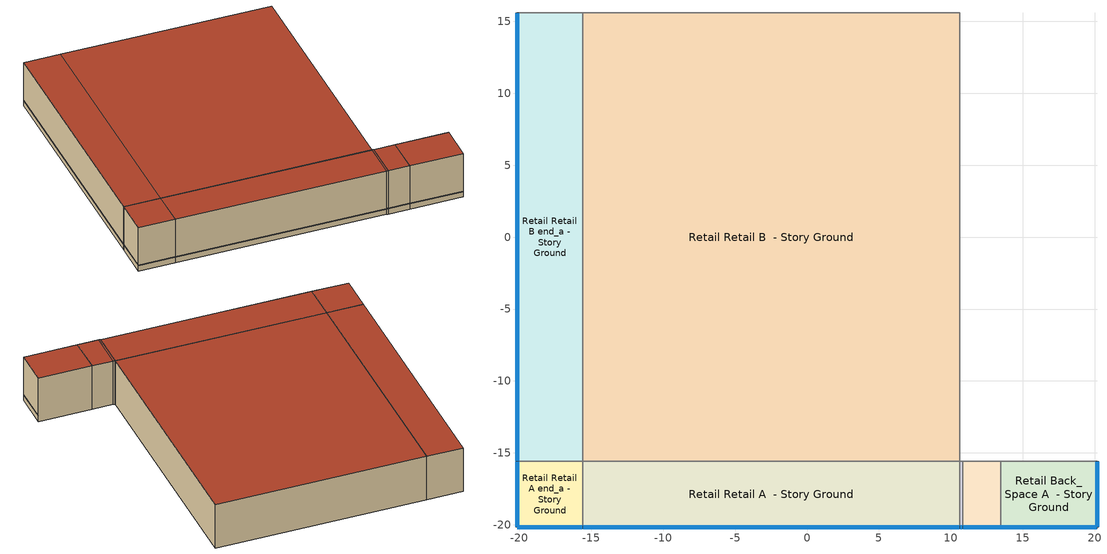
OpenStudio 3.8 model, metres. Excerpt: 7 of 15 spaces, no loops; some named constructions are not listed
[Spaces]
Retail Retail A end_a - Story Ground
 floor ground (Foundation F 126 Perim 914 Area 209): -20.16,-20.16 -20.16,-15.59 -15.59,-15.59 -15.59,-20.16 z0
 wall outside: -20.16,-15.59 -20.16,-20.16 -15.59,-20.16 z0:6.1
 wall to Retail Retail B end_a - Story Ground: -15.59,-15.59 -20.16,-15.59 z0:6.1
 wall to Retail Retail A  - Story Ground: -15.59,-20.16 -15.59,-15.59 z0:6.1
 window (Window U-0.91 SHGC 0.68): -20.16,-15.61 -20.16,-20.14 / -20.14,-20.16 -15.61,-20.16 z0.76:0.82
 roof outside: -15.59,-20.16 -15.59,-15.59 -20.16,-15.59 -20.16,-20.16 z6.1
Retail Retail B end_a - Story Ground
 floor ground (Foundation F 126 Perim 3118 Area 14254): -20.16,-15.59 -20.16,15.59 -15.59,15.59 -15.59,-15.59 z0
 wall outside: -20.16,15.59 -20.16,-15.59 z0:6.1
 wall to Retail Retail C end_a - Story Ground: -15.59,15.59 -20.16,15.59 z0:6.1
 wall to Retail Retail B  - Story Ground: -15.59,-15.59 -15.59,15.59 z0:6.1
 window (Window U-0.91 SHGC 0.68): -20.16,15.56 -20.16,-15.56 z0.76:0.82
 roof outside: -15.59,-15.59 -15.59,15.59 -20.16,15.59 -20.16,-15.59 z6.1
Retail Retail A  - Story Ground
 floor ground (Foundation F 126 Perim 2621 Area 11985): -15.59,-20.16 -15.59,-15.59 10.62,-15.59 10.62,-20.16 z0
 wall outside: -15.59,-20.16 10.62,-20.16 z0:6.1
 wall to Retail Retail B  - Story Ground: 10.62,-15.59 -15.59,-15.59 z0:6.1
 wall to Retail Entry A  - Story Ground: 10.62,-20.16 10.62,-15.59 z0:6.1
 window (Window U-0.91 SHGC 0.68): -15.56,-20.16 10.6,-20.16 z0.76:0.82
 roof outside: 10.62,-20.16 10.62,-15.59 -15.59,-15.59 -15.59,-20.16 z6.1
Retail Retail B  - Story Ground
 floor ground (Foundation F 126 Perim 0 Area 81726): -15.59,-15.59 -15.59,15.59 10.62,15.59 10.62,-15.59 z0
 wall to Retail Retail C  - Story Ground: 10.62,15.59 -15.59,15.59 z0:6.1
 wall to Retail Entry B  - Story Ground: 10.62,-15.59 10.62,15.59 z0:6.1
 roof outside: 10.62,-15.59 10.62,15.59 -15.59,15.59 -15.59,-15.59 z6.1
Retail Entry A  - Story Ground
 floor ground (Foundation F 126 Perim 021 Area 096): 10.62,-20.16 10.62,-15.59 10.83,-15.59 10.83,-20.16 z0
 wall outside: 10.62,-20.16 10.83,-20.16 z0:6.1
 wall to Retail Entry B  - Story Ground: 10.83,-15.59 10.62,-15.59 z0:6.1
 wall to Retail Point_of_Sale A  - Story Ground: 10.83,-20.16 10.83,-15.59 z0:6.1
 window (Window U-0.91 SHGC 0.68): 10.65,-20.16 10.81,-20.16 z0.76:0.84
 roof outside: 10.83,-20.16 10.83,-15.59 10.62,-15.59 10.62,-20.16 z6.1
Retail Point_of_Sale A  - Story Ground
 floor ground (Foundation F 126 Perim 265 Area 1211): 10.83,-20.16 10.83,-15.59 13.48,-15.59 13.48,-20.16 z0
 wall outside: 10.83,-20.16 13.48,-20.16 z0:6.1
 wall to Retail Point_of_Sale B  - Story Ground: 13.48,-15.59 10.83,-15.59 z0:6.1
 wall to Retail Back_Space A  - Story Ground: 13.48,-20.16 13.48,-15.59 z0:6.1
 window (Window U-0.91 SHGC 0.68): 10.86,-20.16 13.46,-20.16 z0.76:0.82
 roof outside: 13.48,-20.16 13.48,-15.59 10.83,-15.59 10.83,-20.16 z6.1
Retail Back_Space A  - Story Ground
 floor ground (Foundation F 126 Perim 1125 Area 3053): 13.48,-20.16 13.48,-15.59 20.16,-15.59 20.16,-20.16 z0
 wall outside: 13.48,-20.16 20.16,-20.16 20.16,-15.59 z0:6.1
 wall to Retail Back_Space B  - Story Ground: 20.16,-15.59 13.48,-15.59 z0:6.1
 window (Window U-0.91 SHGC 0.68): 13.51,-20.16 20.14,-20.16 / 20.16,-20.14 20.16,-15.61 z0.76:0.82
 roof outside: 20.16,-20.16 20.16,-15.59 13.48,-15.59 13.48,-20.16 z6.1
[SizingPeriod:DesignDay] Barometric Pressure {Pa}=83318; Wind Speed {m/s}=4.3; Wind Direction {deg}=220; Rain Indicator=No; Snow Indicator=No; Day of Month=21; Day Type=SummerDesignDay; Daylight Saving Time Indicator=No; Humidity Condition Type=Wetbulb; Dry-Bulb Temperature Range Modifier Type=DefaultMultipliers; Solar Model Indicator=ASHRAETau
Name | Maximum Dry-Bulb Temperature {C} | Daily Dry-Bulb Temperature Range {deltaC} | Month | Wetbulb or DewPoint at Maximum Dry-Bulb {C} | ASHRAE Clear Sky Optical Depth for Beam Irradiance | ASHRAE Clear Sky Optical Depth for Diffuse Irradiance
Albuquerque Intl October .4% Condns DB=>MCWB 1 | 28.2 | 13.1 | 10 | 12.3 | 0.293 | 2.567
Albuquerque Intl September .4% Condns DB=>MCWB 1 | 32.4 | 12.8 | 9 | 15 | 0.288 | 2.6
[Schedule:Ruleset]
Name | Default Day Schedule | Summer Design Day Schedule | Winter Design Day Schedule
Clothing Schedule | Clothing Schedule Default Winter Clothes
Mercantile_Retail BLDG_LIGHT_EndUseData | Mercantile_Retail BLDG_LIGHT_EndUseData Default | Mercantile_Retail BLDG_LIGHT_EndUseData Summer Design Day | Mercantile_Retail BLDG_LIGHT_EndUseData Winter Design Day
Mercantile_Retail BLDG_EQUIP_EndUseData | Mercantile_Retail BLDG_EQUIP_EndUseData Default | Mercantile_Retail BLDG_EQUIP_EndUseData Summer Design Day | Mercantile_Retail BLDG_EQUIP_EndUseData Winter Design Day
Retail Infil Half On | Retail Infil Half On Default | Retail Infil Half On Summer Design Day | Retail Infil Half On Winter Design Day
Mercantile_Retail BLDG_LIGHT_EndUseData BPR Adjusted | Mercantile_Retail BLDG_LIGHT_EndUseData Default 1 | Mercantile_Retail BLDG_LIGHT_EndUseData Summer Design Day 1 | Mercantile_Retail BLDG_LIGHT_EndUseData Winter Design Day 1
Mercantile_Retail BLDG_EQUIP_EndUseData BPR Adjusted | Mercantile_Retail BLDG_EQUIP_EndUseData Default 1 | Mercantile_Retail BLDG_EQUIP_EndUseData Summer Design Day 1 | Mercantile_Retail BLDG_EQUIP_EndUseData Winter Design Day 1
[Schedule:Day]
Clothing Schedule Default Winter Clothes; Mercantile_Retail BLDG_LIGHT_EndUseData Summer Design Day; Mercantile_Retail BLDG_EQUIP_EndUseData Summer Design Day; Retail Infil Half On Winter Design Day; Mercantile_Retail BLDG_LIGHT_EndUseData Summer Design Day 1; Mercantile_Retail BLDG_EQUIP_EndUseData Summer Design Day 1: 24, 0, 1
Clothing Schedule Summer Clothes: 24, 0, 0.5
Air Velocity Schedule Default: 24, 0, 0.2
Work Efficiency Schedule Default; Mercantile_Retail BLDG_LIGHT_EndUseData Winter Design Day; Mercantile_Retail BLDG_EQUIP_EndUseData Winter Design Day; Mercantile_Retail BLDG_LIGHT_EndUseData Winter Design Day 1; Mercantile_Retail BLDG_EQUIP_EndUseData Winter Design Day 1: 24, 0, 0
Retail Bldg Occ Sat Day: Average, 1, 0, 0.2, 1, 15, 0.175, 1, 30, 0.15, 1, 45, 0.125, 2, 0, 0.1, 2, 15, 0.075, 2, 30, 0.05, 2, 45, 0.025, 3, 0, 0, 7, 15, 0, 7, 30, 0.025, 7, 45, 0.05, 8, 0, 0.075, 8, 15, 0.1, 8, 30, 0.125, 8, 45, 0.15, 9, 0, 0.175, 9, 15, 0.2, 9, 30, 0.275, 9, 45, 0.35, 10, 0, 0.425, 10, 15, 0.5, 10, 30, 0.525, 10, 45, 0.55, 11, 0, 0.575, 11, 15, 0.6, 11, 30, 0.617391, 11, 45, 0.634783, 12, 0, 0.652174, 12, 15, 0.669565, 12, 30, 0.686957, 12, 45, 0.704348, 13, 0, 0.721739, 13, 15, 0.73913, 13, 30, 0.756522, 13, 45, 0.773913, 14, 0, 0.791304, 14, 7, 0.8, 21, 0, 0.8, 21, 15, 0.75, 21, 30, 0.7, 21, 45, 0.65, 22, 0, 0.6, 22, 15, 0.5, 22, 30, 0.4, 22, 45, 0.3, 23, 0, 0.2, 24, 0, 0.2
Retail Bldg Occ Sun Day: Average, 8, 15, 0, 8, 30, 0.025, 8, 45, 0.05, 9, 0, 0.075, 9, 15, 0.1, 9, 30, 0.125, 9, 45, 0.15, 10, 0, 0.175, 10, 15, 0.2, 10, 45, 0.2, 11, 0, 0.211429, 11, 15, 0.222857, 11, 30, 0.234286, 11, 45, 0.245714, 12, 0, 0.257143, 12, 15, 0.268571, 12, 30, 0.28, 12, 45, 0.291429, 13, 0, 0.302857, 13, 15, 0.314286, 13, 30, 0.325714, 13, 45, 0.337143, 14, 0, 0.348571, 14, 15, 0.36, 14, 30, 0.371429, 14, 45, 0.382857, 15, 0, 0.394286, 15, 7, 0.4, 21, 0, 0.4, 21, 15, 0.35, 21, 30, 0.3, 21, 45, 0.25, 22, 0, 0.2, 22, 15, 0.175, 22, 30, 0.15, 22, 45, 0.125, 23, 0, 0.1, 23, 15, 0.075, 23, 30, 0.05, 23, 45, 0.025, 24, 0, 0
Mercantile_Retail BLDG_LIGHT_EndUseData Default: Average, 0, 15, 0.0949353, 0, 30, 0.0826573, 0, 45, 0.0804308, 1, 0, 0.0782042, 1, 15, 0.0759777, 1, 30, 0.0737512, 1, 45, 0.0718121, 2, 0, 0.069873, 2, 15, 0.0679339, 2, 30, 0.0659947, 2, 45, 0.0655365, 3, 0, 0.0650782, 3, 15, 0.0646199, 3, 30, 0.0641616, 3, 45, 0.0659415, 4, 0, 0.0677214, 4, 15, 0.0695013, 4, 30, 0.0712813, 4, 45, 0.0775099, 5, 0, 0.0837386, 5, 15, 0.0899672, 5, 30, 0.0961959, 5, 45, 0.112231, 6, 0, 0.128267, 6, 15, 0.144303, 6, 30, 0.160338, 6, 45, 0.216883, 7, 0, 0.273428, 7, 15, 0.329972, 7, 30, 0.386517, 7, 45, 0.482703, 8, 0, 0.578889, 8, 15, 0.675075, 8, 30, 0.771261, 8, 45, 0.813948, 9, 0, 0.856634, 9, 15, 0.899321, 9, 30, 0.942007, 9, 45, 0.949002, 10, 0, 0.955997, 10, 15, 0.962992, 10, 30, 0.969987, 10, 45, 0.970167, 11, 0, 0.970348, 11, 15, 0.970528, 11, 30, 0.970708, 11, 45, 0.970744, 12, 0, 0.970781, 12, 15, 0.970817, 12, 30, 0.970854, 12, 45, 0.970914, 13, 0, 0.970973, 13, 15, 0.971033, 13, 30, 0.971093, 13, 45, 0.971154, 14, 0, 0.971215, 14, 15, 0.971276, 14, 30, 0.971337, 14, 45, 0.971338, 15, 0, 0.971338, 15, 15, 0.971339, 15, 30, 0.97134, 15, 45, 0.971347, 16, 0, 0.971355, 16, 15, 0.971362, 16, 30, 0.971369, 16, 45, 0.971331, 17, 0, 0.971293, 17, 15, 0.971255, 17, 30, 0.971217, 17, 45, 0.971133, 18, 0, 0.971049, 18, 15, 0.970964, 18, 30, 0.97088, 18, 45, 0.970731, 19, 0, 0.970582, 19, 15, 0.970434, 19, 30, 0.970285, 19, 45, 0.969479, 20, 0, 0.968674, 20, 15, 0.967868, 20, 30, 0.967063, 20, 45, 0.935605, 21, 0, 0.904148, 21, 15, 0.872691, 21, 30, 0.841234, 21, 45, 0.733932, 22, 0, 0.626629, 22, 15, 0.519327, 22, 30, 0.412025, 22, 45, 0.341961, 23, 0, 0.271897, 23, 15, 0.201833, 23, 30, 0.131769, 23, 45, 0.119491, 24, 0, 0.107213
Mercantile_Retail BLDG_LIGHT_EndUseData Sun Day: Average, 0, 15, 0.886474, 0, 30, 0.868383, 0, 45, 0.850292, 1, 0, 0.832201, 1, 15, 0.815477, 1, 30, 0.798752, 1, 45, 0.782028, 2, 0, 0.765304, 2, 15, 0.630681, 2, 30, 0.630827, 2, 45, 0.630972, 3, 0, 0.631118, 3, 15, 0.631264, 3, 30, 0.631586, 3, 45, 0.631908, 4, 0, 0.63223, 4, 15, 0.632551, 4, 30, 0.633332, 4, 45, 0.634113, 5, 0, 0.634894, 5, 15, 0.635675, 5, 30, 0.63729, 5, 45, 0.638904, 6, 0, 0.640519, 6, 15, 0.642134, 6, 30, 0.651173, 6, 45, 0.660211, 7, 0, 0.66925, 7, 15, 0.678289, 7, 30, 0.706613, 7, 45, 0.734936, 8, 0, 0.763259, 8, 15, 0.791583, 8, 30, 0.823048, 8, 45, 0.854512, 9, 0, 0.885977, 9, 15, 0.917441, 9, 30, 0.930256, 9, 45, 0.94307, 10, 0, 0.955884, 10, 15, 0.968698, 10, 30, 0.969026, 10, 45, 0.969353, 11, 0, 0.96968, 11, 15, 0.970007, 11, 30, 0.970016, 11, 45, 0.970025, 12, 0, 0.970034, 12, 15, 0.970043, 12, 30, 0.970052, 12, 45, 0.97006, 13, 0, 0.970069, 13, 15, 0.970078, 13, 30, 0.970087, 13, 45, 0.970096, 14, 0, 0.970105, 14, 15, 0.970114, 14, 30, 0.970123, 14, 37, 0.970127, 14, 52, 0.97016, 15, 7, 0.970193, 15, 22, 0.970225, 15, 37, 0.970258, 15, 52, 0.970263, 16, 7, 0.970268, 16, 22, 0.970273, 16, 37, 0.970279, 16, 52, 0.97026, 17, 7, 0.970242, 17, 22, 0.970224, 17, 37, 0.970206, 17, 52, 0.970197, 18, 7, 0.970187, 18, 22, 0.970178, 18, 37, 0.970169, 18, 52, 0.97016, 19, 7, 0.970151, 19, 22, 0.970142, 19, 37, 0.970133, 19, 52, 0.970124, 20, 7, 0.970115, 20, 22, 0.970106, 20, 37, 0.970097, 20, 52, 0.970088, 21, 0, 0.970083, 21, 15, 0.969894, 21, 30, 0.969704, 21, 45, 0.969515, 22, 0, 0.969325, 22, 15, 0.966358, 22, 30, 0.963392, 22, 45, 0.960425, 23, 0, 0.957459, 23, 15, 0.944235, 23, 30, 0.931012, 23, 45, 0.917788, 24, 0, 0.904565
Mercantile_Retail BLDG_EQUIP_EndUseData Default: Average, 0, 15, 0.438432, 0, 30, 0.437553, 0, 45, 0.436674, 1, 0, 0.435795, 1, 15, 0.434916, 1, 30, 0.434037, 1, 45, 0.433158, 2, 0, 0.432279, 2, 15, 0.4314, 2, 30, 0.428325, 2, 45, 0.42525, 3, 0, 0.422175, 3, 15, 0.4191, 3, 30, 0.4186, 3, 45, 0.4181, 4, 0, 0.4176, 4, 15, 0.4171, 4, 30, 0.417625, 4, 45, 0.41815, 5, 0, 0.418675, 5, 15, 0.4192, 5, 30, 0.420075, 5, 45, 0.42095, 6, 0, 0.421825, 6, 15, 0.4227, 6, 30, 0.425075, 6, 45, 0.42745, 7, 0, 0.429825, 7, 15, 0.4322, 7, 30, 0.4372, 7, 45, 0.4422, 8, 0, 0.4472, 8, 15, 0.4522, 8, 30, 0.46335, 8, 45, 0.4745, 9, 0, 0.48565, 9, 15, 0.4968, 9, 30, 0.524, 9, 45, 0.5512, 9, 48, 0.558, 10, 3, 0.661333, 10, 18, 0.691867, 10, 22, 0.6995, 10, 37, 0.712125, 10, 52, 0.72475, 11, 7, 0.737375, 11, 22, 0.75, 11, 37, 0.75605, 11, 52, 0.7621, 12, 7, 0.76815, 12, 22, 0.7742, 12, 37, 0.776275, 12, 52, 0.77835, 13, 7, 0.780425, 13, 22, 0.7825, 13, 37, 0.784678, 13, 52, 0.786856, 13, 56, 0.7874, 14, 11, 0.785789, 14, 26, 0.778278, 14, 30, 0.7764, 14, 45, 0.768975, 15, 0, 0.76155, 15, 15, 0.754125, 15, 30, 0.7467, 15, 45, 0.735225, 16, 0, 0.72375, 16, 15, 0.712275, 16, 30, 0.7008, 16, 45, 0.686175, 17, 0, 0.67155, 17, 15, 0.656925, 17, 30, 0.6423, 17, 45, 0.62796, 18, 0, 0.61362, 18, 15, 0.59928, 18, 30, 0.58494, 18, 45, 0.571605, 19, 0, 0.55827, 19, 15, 0.544935, 19, 30, 0.5316, 19, 45, 0.5181, 20, 0, 0.5046, 20, 15, 0.4911, 20, 30, 0.4776, 20, 45, 0.470225, 21, 0, 0.46285, 21, 15, 0.455475, 21, 30, 0.4481, 21, 45, 0.447221, 22, 0, 0.446342, 22, 15, 0.445463, 22, 30, 0.444584, 22, 45, 0.443705, 23, 0, 0.442826, 23, 15, 0.441947, 23, 30, 0.441068, 23, 45, 0.440189, 24, 0, 0.439311
Mercantile_Retail BLDG_EQUIP_EndUseData Wknd Day; autogen Schedule Rule 7 1_day_sch: Average, 0, 15, 0.193229, 0, 30, 0.167889, 0, 45, 0.164054, 1, 0, 0.160218, 1, 15, 0.156383, 1, 30, 0.152548, 1, 45, 0.145527, 2, 0, 0.138506, 2, 15, 0.131486, 2, 30, 0.124465, 2, 45, 0.117379, 3, 0, 0.110294, 3, 15, 0.103208, 3, 30, 0.0961224, 3, 45, 0.0911819, 4, 0, 0.0862414, 4, 15, 0.081301, 4, 30, 0.0763605, 4, 45, 0.0749954, 5, 0, 0.0736303, 5, 15, 0.0722651, 5, 30, 0.0709, 5, 45, 0.0756454, 6, 0, 0.0803909, 6, 15, 0.0851363, 6, 30, 0.0898818, 6, 45, 0.0969024, 7, 0, 0.103923, 7, 15, 0.110944, 7, 30, 0.117964, 7, 45, 0.126545, 8, 0, 0.135126, 8, 15, 0.143707, 8, 30, 0.152288, 8, 45, 0.163534, 9, 0, 0.17478, 9, 15, 0.186026, 9, 30, 0.197272, 9, 45, 0.203903, 10, 0, 0.210533, 10, 15, 0.217164, 10, 30, 0.223794, 10, 45, 0.230815, 11, 0, 0.237836, 11, 15, 0.244856, 11, 30, 0.251877, 11, 45, 0.265008, 12, 0, 0.278139, 12, 15, 0.291271, 12, 30, 0.304402, 12, 45, 0.322149, 13, 0, 0.339895, 13, 15, 0.357642, 13, 30, 0.375389, 13, 45, 0.397426, 14, 0, 0.419463, 14, 15, 0.4415, 14, 30, 0.463537, 14, 45, 0.490254, 15, 0, 0.516972, 15, 15, 0.543689, 15, 30, 0.570407, 15, 45, 0.590689, 16, 0, 0.610971, 16, 15, 0.631253, 16, 30, 0.651535, 16, 45, 0.663431, 17, 0, 0.675327, 17, 15, 0.687223, 17, 30, 0.699119, 17, 45, 0.701589, 18, 0, 0.70406, 18, 15, 0.70653, 18, 30, 0.709, 18, 45, 0.703019, 19, 0, 0.697039, 19, 15, 0.691058, 19, 30, 0.685078, 19, 45, 0.670256, 20, 0, 0.655435, 20, 15, 0.640614, 20, 30, 0.625792, 20, 45, 0.60278, 21, 0, 0.579768, 21, 15, 0.556756, 21, 30, 0.533744, 21, 45, 0.503516, 22, 0, 0.473288, 22, 15, 0.44306, 22, 30, 0.412832, 22, 45, 0.376936, 23, 0, 0.341039, 23, 15, 0.305143, 23, 30, 0.269247, 23, 45, 0.243907, 24, 0, 0.218568
Retail Infil Half On Default; Retail Infil Half On Summer Design Day: 6, 0, 1, 21, 0, 0.5, 24, 0, 1
Retail Infil Half On Sat Day: 6, 0, 1, 22, 0, 0.5, 24, 0, 1
Retail Infil Half On Sun Day: 8, 0, 1, 17, 0, 0.5, 24, 0, 1
Retail ClgSetp Sat Day: Average, 2, 30, 22.2222, 6, 45, 27.2222, 24, 0, 22.2222
Retail ClgSetp Sun Day: Average, 7, 45, 27.2222, 23, 30, 22.2222, 24, 0, 27.2222
Building Hours of Operation NonResidential Saturday; Building Hours of Operation NonResidential Sunday: 9, 45, 0, 22, 30, 1, 24, 0, 0
autogen Mercantile_Retail BLDG_LIGHT_EndUseData 1_day_sch: Average, 0, 15, 0.924448, 0, 30, 0.923791, 0, 45, 0.923672, 1, 0, 0.923553, 1, 15, 0.923433, 1, 30, 0.923314, 1, 45, 0.92321, 2, 0, 0.923107, 2, 15, 0.923003, 2, 30, 0.922899, 2, 45, 0.922874, 3, 0, 0.92285, 3, 15, 0.922825, 3, 30, 0.922801, 3, 45, 0.922896, 4, 0, 0.922991, 4, 15, 0.923087, 4, 30, 0.923182, 4, 45, 0.923515, 5, 0, 0.923849, 5, 15, 0.924182, 5, 30, 0.924516, 5, 45, 0.925374, 6, 0, 0.926233, 6, 15, 0.927091, 6, 30, 0.92795, 6, 45, 0.930977, 7, 0, 0.934004, 7, 15, 0.937031, 7, 30, 0.940058, 7, 45, 0.945208, 8, 0, 0.950357, 8, 15, 0.955507, 8, 30, 0.960656, 8, 45, 0.962941, 9, 0, 0.965227, 9, 15, 0.967512, 9, 30, 0.969797, 9, 45, 0.970172, 10, 0, 0.970546, 10, 15, 0.970921, 10, 30, 0.971295, 10, 45, 0.971305, 11, 0, 0.971315, 11, 15, 0.971324, 11, 30, 0.971334, 11, 45, 0.971336, 12, 0, 0.971338, 12, 15, 0.97134, 12, 30, 0.971342, 12, 45, 0.971345, 13, 0, 0.971348, 13, 15, 0.971351, 13, 30, 0.971354, 13, 45, 0.971358, 14, 0, 0.971361, 14, 15, 0.971364, 14, 30, 0.971367, 14, 45, 0.971368, 15, 0, 0.971368, 15, 15, 0.971368, 15, 30, 0.971368, 15, 45, 0.971368, 16, 0, 0.971368, 16, 15, 0.971369, 16, 30, 0.971369, 16, 45, 0.971367, 17, 0, 0.971365, 17, 15, 0.971363, 17, 30, 0.971361, 17, 45, 0.971357, 18, 0, 0.971352, 18, 15, 0.971348, 18, 30, 0.971343, 18, 45, 0.971335, 19, 0, 0.971327, 19, 15, 0.971319, 19, 30, 0.971311, 19, 45, 0.971268, 20, 0, 0.971225, 20, 15, 0.971182, 20, 30, 0.971139, 20, 45, 0.969455, 21, 0, 0.96777, 21, 15, 0.966086, 21, 30, 0.964402, 21, 45, 0.958658, 22, 0, 0.952913, 22, 15, 0.947169, 22, 30, 0.941424, 22, 45, 0.937673, 23, 0, 0.933922, 23, 15, 0.930171, 23, 30, 0.92642, 23, 45, 0.925763, 24, 0, 0.925106
autogen Retail Activity 0_day_sch; autogen Retail Activity 1_day_sch: Average, 24, 0, 120
autogen Retail FRONT ENTRY COOLING 0_day_sch; autogen Retail FRONT ENTRY COOLING 1_day_sch: Average, 24, 0, 90
Mercantile_Retail BLDG_LIGHT_EndUseData Default 1: No, 0, 15, 0.924448, 0, 30, 0.923791, 0, 45, 0.923672, 1, 0, 0.923553, 1, 15, 0.923433, 1, 30, 0.923314, 1, 45, 0.92321, 2, 0, 0.923107, 2, 15, 0.923003, 2, 30, 0.922899, 2, 45, 0.922874, 3, 0, 0.92285, 3, 15, 0.922825, 3, 30, 0.922801, 3, 45, 0.922896, 4, 0, 0.922991, 4, 15, 0.923087, 4, 30, 0.923182, 4, 45, 0.923515, 5, 0, 0.923849, 5, 15, 0.924182, 5, 30, 0.924516, 5, 45, 0.925374, 6, 0, 0.926233, 6, 15, 0.927091, 6, 30, 0.92795, 6, 45, 0.930977, 7, 0, 0.934004, 7, 15, 0.937031, 7, 30, 0.940058, 7, 45, 0.945208, 8, 0, 0.950357, 8, 15, 0.955507, 8, 30, 0.960656, 8, 45, 0.962941, 9, 0, 0.965227, 9, 15, 0.967512, 9, 30, 0.969797, 9, 45, 0.970172, 10, 0, 0.970546, 10, 15, 0.970921, 10, 30, 0.971295, 10, 45, 0.971305, 11, 0, 0.971315, 11, 15, 0.971324, 11, 30, 0.971334, 11, 45, 0.971336, 12, 0, 0.971338, 12, 15, 0.97134, 12, 30, 0.971342, 12, 45, 0.971345, 13, 0, 0.971348, 13, 15, 0.971351, 13, 30, 0.971354, 13, 45, 0.971358, 14, 0, 0.971361, 14, 15, 0.971364, 14, 30, 0.971367, 14, 45, 0.971368, 15, 0, 0.971368, 15, 15, 0.971368, 15, 30, 0.971368, 15, 45, 0.971368, 16, 0, 0.971368, 16, 15, 0.971369, 16, 30, 0.971369, 16, 45, 0.971367, 17, 0, 0.971365, 17, 15, 0.971363, 17, 30, 0.971361, 17, 45, 0.971357, 18, 0, 0.971352, 18, 15, 0.971348, 18, 30, 0.971343, 18, 45, 0.971335, 19, 0, 0.971327, 19, 15, 0.971319, 19, 30, 0.971311, 19, 45, 0.971268, 20, 0, 0.971225, 20, 15, 0.971182, 20, 30, 0.971139, 20, 45, 0.969455, 21, 0, 0.96777, 21, 15, 0.966086, 21, 30, 0.964402, 21, 45, 0.958658, 22, 0, 0.952913, 22, 15, 0.947169, 22, 30, 0.941424, 22, 45, 0.937673, 23, 0, 0.933922, 23, 15, 0.930171, 23, 30, 0.92642, 23, 45, 0.925763, 24, 0, 0.925106
Mercantile_Retail BLDG_EQUIP_EndUseData Default 1: No, 0, 15, 0.119563, 0, 30, 0.117881, 0, 45, 0.116199, 1, 0, 0.114517, 1, 15, 0.112835, 1, 30, 0.111153, 1, 45, 0.109471, 2, 0, 0.107789, 2, 15, 0.106107, 2, 30, 0.100222, 2, 45, 0.094337, 3, 0, 0.0884523, 3, 15, 0.0825675, 3, 30, 0.0816106, 3, 45, 0.0806537, 4, 0, 0.0796969, 4, 15, 0.07874, 4, 30, 0.0797447, 4, 45, 0.0807494, 5, 0, 0.0817541, 5, 15, 0.0827589, 5, 30, 0.0844334, 5, 45, 0.0861079, 6, 0, 0.0877824, 6, 15, 0.089457, 6, 30, 0.0940021, 6, 45, 0.0985473, 7, 0, 0.103092, 7, 15, 0.107638, 7, 30, 0.117206, 7, 45, 0.126775, 8, 0, 0.136344, 8, 15, 0.145912, 8, 30, 0.167251, 8, 45, 0.188589, 9, 0, 0.209927, 9, 15, 0.231266, 9, 30, 0.283319, 9, 45, 0.335373, 9, 48, 0.348387, 10, 3, 0.54614, 10, 18, 0.604574, 10, 22, 0.619182, 10, 37, 0.643343, 10, 52, 0.667504, 11, 7, 0.691665, 11, 22, 0.715826, 11, 37, 0.727404, 11, 52, 0.738982, 12, 7, 0.75056, 12, 22, 0.762139, 12, 37, 0.76611, 12, 52, 0.770081, 13, 7, 0.774052, 13, 22, 0.778023, 13, 37, 0.78219, 13, 52, 0.786358, 13, 56, 0.7874, 14, 11, 0.784317, 14, 26, 0.769942, 14, 30, 0.766349, 14, 45, 0.752139, 15, 0, 0.73793, 15, 15, 0.72372, 15, 30, 0.709511, 15, 45, 0.68755, 16, 0, 0.66559, 16, 15, 0.64363, 16, 30, 0.62167, 16, 45, 0.593681, 17, 0, 0.565693, 17, 15, 0.537704, 17, 30, 0.509716, 17, 45, 0.482272, 18, 0, 0.454829, 18, 15, 0.427386, 18, 30, 0.399943, 18, 45, 0.374423, 19, 0, 0.348903, 19, 15, 0.323384, 19, 30, 0.297864, 19, 45, 0.272028, 20, 0, 0.246193, 20, 15, 0.220357, 20, 30, 0.194522, 20, 45, 0.180408, 21, 0, 0.166294, 21, 15, 0.15218, 21, 30, 0.138066, 21, 45, 0.136384, 22, 0, 0.134702, 22, 15, 0.13302, 22, 30, 0.131338, 22, 45, 0.129656, 23, 0, 0.127974, 23, 15, 0.126292, 23, 30, 0.124609, 23, 45, 0.122927, 24, 0, 0.121245
[Schedule:Rule]
Schedule Rule 1: Schedule Ruleset=Clothing Schedule; Rule Order=0; Day Schedule=Clothing Schedule Summer Clothes; Date Specification Type=DateRange; Start Month=5; Start Day=1; End Month=9; End Day=30
Schedule Rule 5: Schedule Ruleset=Mercantile_Retail BLDG_LIGHT_EndUseData; Rule Order=0; Day Schedule=Mercantile_Retail BLDG_LIGHT_EndUseData Sun Day; Date Specification Type=DateRange; Start Month=1; Start Day=1; End Month=12; End Day=31; Apply Sunday=Yes
Schedule Rule 7: Schedule Ruleset=Mercantile_Retail BLDG_EQUIP_EndUseData; Rule Order=0; Day Schedule=Mercantile_Retail BLDG_EQUIP_EndUseData Wknd Day; Date Specification Type=DateRange; Start Month=1; Start Day=1; End Month=12; End Day=31; Apply Sunday=Yes; Apply Saturday=Yes
Schedule Rule 8: Schedule Ruleset=Retail Infil Half On; Rule Order=1; Day Schedule=Retail Infil Half On Sat Day; Date Specification Type=DateRange; Start Month=1; Start Day=1; End Month=12; End Day=31; Apply Saturday=Yes
Schedule Rule 9: Schedule Ruleset=Retail Infil Half On; Rule Order=0; Day Schedule=Retail Infil Half On Sun Day; Date Specification Type=DateRange; Start Month=1; Start Day=1; End Month=12; End Day=31; Apply Sunday=Yes
autogen Schedule Rule 7 1: Schedule Ruleset=Mercantile_Retail BLDG_EQUIP_EndUseData; Rule Order=1; Day Schedule=autogen Schedule Rule 7 1_day_sch; Date Specification Type=SpecificDates; Apply Sunday=Yes; Apply Saturday=Yes; Apply Monday=Yes; Apply Tuesday=Yes; Apply Wednesday=Yes; Apply Thursday=Yes; Apply Friday=Yes; Specific Month 1=1; Specific Day 1=7; Specific Month 2=1; Specific Day 2=14; Specific Month 3=1; Specific Day 3=21; Specific Month 4=1; Specific Day 4=28; Specific Month 5=2; Specific Day 5=4; Specific Month 6=2; Specific Day 6=11; Specific Month 7=2; Specific Day 7=18; Specific Month 8=2; Specific Day 8=25; Specific Month 9=3; Specific Day 9=4; Specific Month 10=3; Specific Day 10=11; Specific Month 11=3; Specific Day 11=18; Specific Month 12=3; Specific Day 12=25; Specific Month 13=4; Specific Day 13=1; Specific Month 14=4; Specific Day 14=8; Specific Month 15=4; Specific Day 15=15; Specific Month 16=4; Specific Day 16=22; Specific Month 17=4; Specific Day 17=29; Specific Month 18=5; Specific Day 18=6; Specific Month 19=5; Specific Day 19=13; Specific Month 20=5; Specific Day 20=20; Specific Month 21=5; Specific Day 21=27; Specific Month 22=6; Specific Day 22=3; Specific Month 23=6; Specific Day 23=10; Specific Month 24=6; Specific Day 24=17; Specific Month 25=6; Specific Day 25=24; Specific Month 26=7; Specific Day 26=1; Specific Month 27=7; Specific Day 27=8; Specific Month 28=7; Specific Day 28=15; Specific Month 29=7; Specific Day 29=22; Specific Month 30=7; Specific Day 30=29; Specific Month 31=8; Specific Day 31=5; Specific Month 32=8; Specific Day 32=12; Specific Month 33=8; Specific Day 33=19; Specific Month 34=8; Specific Day 34=26; Specific Month 35=9; Specific Day 35=2; Specific Month 36=9; Specific Day 36=9; Specific Month 37=9; Specific Day 37=16; Specific Month 38=9; Specific Day 38=23; Specific Month 39=9; Specific Day 39=30; Specific Month 40=10; Specific Day 40=7; Specific Month 41=10; Specific Day 41=14; Specific Month 42=10; Specific Day 42=21; Specific Month 43=10; Specific Day 43=28; Specific Month 44=11; Specific Day 44=4; Specific Month 45=11; Specific Day 45=11; Specific Month 46=11; Specific Day 46=18; Specific Month 47=11; Specific Day 47=25; Specific Month 48=12; Specific Day 48=2; Specific Month 49=12; Specific Day 49=9; Specific Month 50=12; Specific Day 50=16; Specific Month 51=12; Specific Day 51=23; Specific Month 52=12; Specific Day 52=30
autogen Mercantile_Retail BLDG_LIGHT_EndUseData 1: Schedule Ruleset=Mercantile_Retail BLDG_LIGHT_EndUseData; Rule Order=1; Day Schedule=autogen Mercantile_Retail BLDG_LIGHT_EndUseData 1_day_sch; Date Specification Type=SpecificDates; Apply Sunday=Yes; Apply Saturday=Yes; Apply Monday=Yes; Apply Tuesday=Yes; Apply Wednesday=Yes; Apply Thursday=Yes; Apply Friday=Yes; Specific Month 1=1; Specific Day 1=6; Specific Month 2=1; Specific Day 2=13; Specific Month 3=1; Specific Day 3=20; Specific Month 4=1; Specific Day 4=27; Specific Month 5=2; Specific Day 5=3; Specific Month 6=2; Specific Day 6=10; Specific Month 7=2; Specific Day 7=17; Specific Month 8=2; Specific Day 8=24; Specific Month 9=3; Specific Day 9=3; Specific Month 10=3; Specific Day 10=10; Specific Month 11=3; Specific Day 11=17; Specific Month 12=3; Specific Day 12=24; Specific Month 13=3; Specific Day 13=31; Specific Month 14=4; Specific Day 14=7; Specific Month 15=4; Specific Day 15=14; Specific Month 16=4; Specific Day 16=21; Specific Month 17=4; Specific Day 17=28; Specific Month 18=5; Specific Day 18=5; Specific Month 19=5; Specific Day 19=12; Specific Month 20=5; Specific Day 20=19; Specific Month 21=5; Specific Day 21=26; Specific Month 22=6; Specific Day 22=2; Specific Month 23=6; Specific Day 23=9; Specific Month 24=6; Specific Day 24=16; Specific Month 25=6; Specific Day 25=23; Specific Month 26=6; Specific Day 26=30; Specific Month 27=7; Specific Day 27=7; Specific Month 28=7; Specific Day 28=14; Specific Month 29=7; Specific Day 29=21; Specific Month 30=7; Specific Day 30=28; Specific Month 31=8; Specific Day 31=4; Specific Month 32=8; Specific Day 32=11; Specific Month 33=8; Specific Day 33=18; Specific Month 34=8; Specific Day 34=25; Specific Month 35=9; Specific Day 35=1; Specific Month 36=9; Specific Day 36=8; Specific Month 37=9; Specific Day 37=15; Specific Month 38=9; Specific Day 38=22; Specific Month 39=9; Specific Day 39=29; Specific Month 40=10; Specific Day 40=6; Specific Month 41=10; Specific Day 41=13; Specific Month 42=10; Specific Day 42=20; Specific Month 43=10; Specific Day 43=27; Specific Month 44=11; Specific Day 44=3; Specific Month 45=11; Specific Day 45=10; Specific Month 46=11; Specific Day 46=17; Specific Month 47=11; Specific Day 47=24; Specific Month 48=12; Specific Day 48=1; Specific Month 49=12; Specific Day 49=8; Specific Month 50=12; Specific Day 50=15; Specific Month 51=12; Specific Day 51=22; Specific Month 52=12; Specific Day 52=29
Schedule Rule 14: Schedule Ruleset=Mercantile_Retail BLDG_LIGHT_EndUseData BPR Adjusted; Rule Order=0; Day Schedule=Mercantile_Retail BLDG_LIGHT_EndUseData Sun Day; Date Specification Type=DateRange; Start Month=1; Start Day=1; End Month=12; End Day=31; Apply Sunday=Yes
autogen Mercantile_Retail BLDG_LIGHT_EndUseData 2: Schedule Ruleset=Mercantile_Retail BLDG_LIGHT_EndUseData BPR Adjusted; Rule Order=1; Day Schedule=autogen Mercantile_Retail BLDG_LIGHT_EndUseData 1_day_sch; Date Specification Type=SpecificDates; Apply Sunday=Yes; Apply Saturday=Yes; Apply Monday=Yes; Apply Tuesday=Yes; Apply Wednesday=Yes; Apply Thursday=Yes; Apply Friday=Yes; Specific Month 1=1; Specific Day 1=6; Specific Month 2=1; Specific Day 2=13; Specific Month 3=1; Specific Day 3=20; Specific Month 4=1; Specific Day 4=27; Specific Month 5=2; Specific Day 5=3; Specific Month 6=2; Specific Day 6=10; Specific Month 7=2; Specific Day 7=17; Specific Month 8=2; Specific Day 8=24; Specific Month 9=3; Specific Day 9=3; Specific Month 10=3; Specific Day 10=10; Specific Month 11=3; Specific Day 11=17; Specific Month 12=3; Specific Day 12=24; Specific Month 13=3; Specific Day 13=31; Specific Month 14=4; Specific Day 14=7; Specific Month 15=4; Specific Day 15=14; Specific Month 16=4; Specific Day 16=21; Specific Month 17=4; Specific Day 17=28; Specific Month 18=5; Specific Day 18=5; Specific Month 19=5; Specific Day 19=12; Specific Month 20=5; Specific Day 20=19; Specific Month 21=5; Specific Day 21=26; Specific Month 22=6; Specific Day 22=2; Specific Month 23=6; Specific Day 23=9; Specific Month 24=6; Specific Day 24=16; Specific Month 25=6; Specific Day 25=23; Specific Month 26=6; Specific Day 26=30; Specific Month 27=7; Specific Day 27=7; Specific Month 28=7; Specific Day 28=14; Specific Month 29=7; Specific Day 29=21; Specific Month 30=7; Specific Day 30=28; Specific Month 31=8; Specific Day 31=4; Specific Month 32=8; Specific Day 32=11; Specific Month 33=8; Specific Day 33=18; Specific Month 34=8; Specific Day 34=25; Specific Month 35=9; Specific Day 35=1; Specific Month 36=9; Specific Day 36=8; Specific Month 37=9; Specific Day 37=15; Specific Month 38=9; Specific Day 38=22; Specific Month 39=9; Specific Day 39=29; Specific Month 40=10; Specific Day 40=6; Specific Month 41=10; Specific Day 41=13; Specific Month 42=10; Specific Day 42=20; Specific Month 43=10; Specific Day 43=27; Specific Month 44=11; Specific Day 44=3; Specific Month 45=11; Specific Day 45=10; Specific Month 46=11; Specific Day 46=17; Specific Month 47=11; Specific Day 47=24; Specific Month 48=12; Specific Day 48=1; Specific Month 49=12; Specific Day 49=8; Specific Month 50=12; Specific Day 50=15; Specific Month 51=12; Specific Day 51=22; Specific Month 52=12; Specific Day 52=29
Schedule Rule 15: Schedule Ruleset=Mercantile_Retail BLDG_EQUIP_EndUseData BPR Adjusted; Rule Order=0; Day Schedule=Mercantile_Retail BLDG_EQUIP_EndUseData Wknd Day; Date Specification Type=DateRange; Start Month=1; Start Day=1; End Month=12; End Day=31; Apply Sunday=Yes; Apply Saturday=Yes
autogen Schedule Rule 7 2: Schedule Ruleset=Mercantile_Retail BLDG_EQUIP_EndUseData BPR Adjusted; Rule Order=1; Day Schedule=autogen Schedule Rule 7 1_day_sch; Date Specification Type=SpecificDates; Apply Sunday=Yes; Apply Saturday=Yes; Apply Monday=Yes; Apply Tuesday=Yes; Apply Wednesday=Yes; Apply Thursday=Yes; Apply Friday=Yes; Specific Month 1=1; Specific Day 1=7; Specific Month 2=1; Specific Day 2=14; Specific Month 3=1; Specific Day 3=21; Specific Month 4=1; Specific Day 4=28; Specific Month 5=2; Specific Day 5=4; Specific Month 6=2; Specific Day 6=11; Specific Month 7=2; Specific Day 7=18; Specific Month 8=2; Specific Day 8=25; Specific Month 9=3; Specific Day 9=4; Specific Month 10=3; Specific Day 10=11; Specific Month 11=3; Specific Day 11=18; Specific Month 12=3; Specific Day 12=25; Specific Month 13=4; Specific Day 13=1; Specific Month 14=4; Specific Day 14=8; Specific Month 15=4; Specific Day 15=15; Specific Month 16=4; Specific Day 16=22; Specific Month 17=4; Specific Day 17=29; Specific Month 18=5; Specific Day 18=6; Specific Month 19=5; Specific Day 19=13; Specific Month 20=5; Specific Day 20=20; Specific Month 21=5; Specific Day 21=27; Specific Month 22=6; Specific Day 22=3; Specific Month 23=6; Specific Day 23=10; Specific Month 24=6; Specific Day 24=17; Specific Month 25=6; Specific Day 25=24; Specific Month 26=7; Specific Day 26=1; Specific Month 27=7; Specific Day 27=8; Specific Month 28=7; Specific Day 28=15; Specific Month 29=7; Specific Day 29=22; Specific Month 30=7; Specific Day 30=29; Specific Month 31=8; Specific Day 31=5; Specific Month 32=8; Specific Day 32=12; Specific Month 33=8; Specific Day 33=19; Specific Month 34=8; Specific Day 34=26; Specific Month 35=9; Specific Day 35=2; Specific Month 36=9; Specific Day 36=9; Specific Month 37=9; Specific Day 37=16; Specific Month 38=9; Specific Day 38=23; Specific Month 39=9; Specific Day 39=30; Specific Month 40=10; Specific Day 40=7; Specific Month 41=10; Specific Day 41=14; Specific Month 42=10; Specific Day 42=21; Specific Month 43=10; Specific Day 43=28; Specific Month 44=11; Specific Day 44=4; Specific Month 45=11; Specific Day 45=11; Specific Month 46=11; Specific Day 46=18; Specific Month 47=11; Specific Day 47=25; Specific Month 48=12; Specific Day 48=2; Specific Month 49=12; Specific Day 49=9; Specific Month 50=12; Specific Day 50=16; Specific Month 51=12; Specific Day 51=23; Specific Month 52=12; Specific Day 52=30
